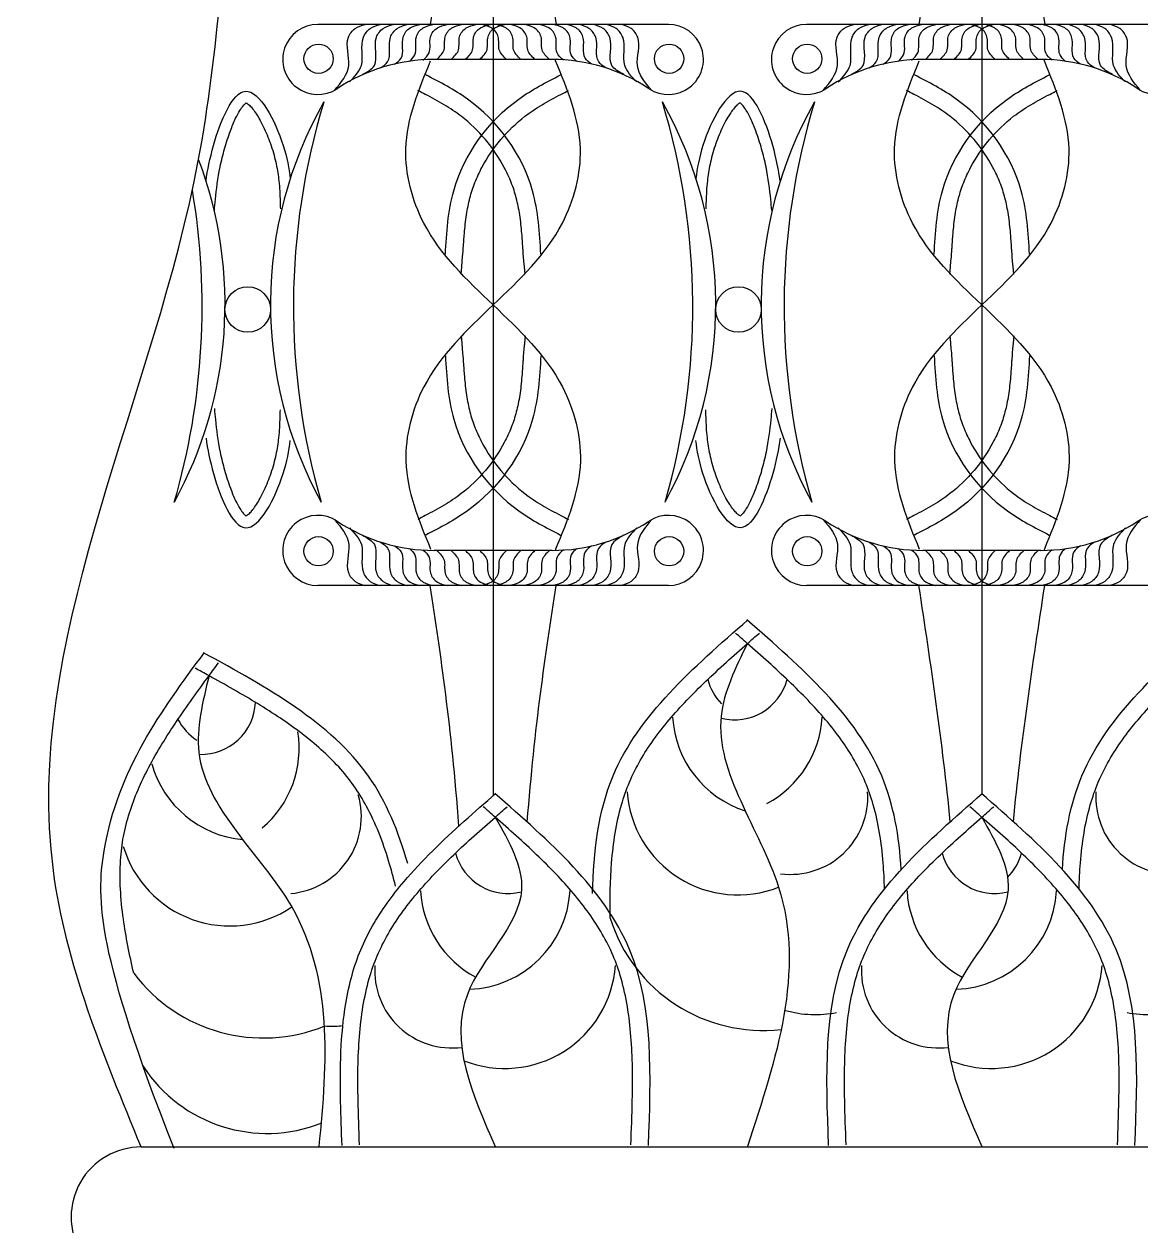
# Model space of a CAD drawing. Extents: x 15151 to 53333, y -36484 to -6005.
# Drawn here: x 43843.1 to 44030.5, y -14028 to -13826.5 of the extents above; entities that cross this region are included whole.
import ezdxf

# ---------------------------------------------------------------- set-up
doc = ezdxf.new("R2010")
doc.units = 0
doc.header["$MEASUREMENT"] = 0
for name, color, linetype in [('3', 3, 'CONTINUOUS'), ('4', 4, 'CONTINUOUS'), ('7', 7, 'CONTINUOUS')]:
    doc.layers.add(name, color=color, linetype=linetype)

# ---------------------------------------------------------------- blocks, each defined once
blk = doc.blocks.new('A$C79132812')
at = {"layer": '3'}
for p, q in [((310.59, 1517.17), (310.59, 1017.17)), ((450, 1517.17), (450, 1017.7)), ((360.59, 1237.11), (260.59, 1237.11)), ((500, 1237.11), (400, 1237.11)), ((327.42, 1227.11), (293.76, 1227.11)), ((466.83, 1227.11), (433.17, 1227.11)), ((327.42, 1087.11), (293.76, 1087.11)), ((466.83, 1087.11), (433.17, 1087.11)), ((360.59, 1077.11), (260.59, 1077.11)), ((500, 1077.11), (400, 1077.11))]:
    blk.add_line(p, q, dxfattribs=at)
for centre, radius in [((260.8, 1227.33), 4.18), ((360.8, 1227.33), 4.18), ((400.21, 1227.33), 4.18), ((240.6, 1155.81), 6.5), ((380.58, 1155.81), 6.5), ((260.8, 1086.89), 4.18), ((360.8, 1086.89), 4.18), ((400.21, 1086.89), 4.18)]:
    blk.add_circle(centre, radius, dxfattribs=at)
for centre, radius, start, end in [((260.59, 1227.11), 10, 90, 303.5573), ((360.59, 1227.11), 10, 236.4427, 90), ((400, 1227.11), 10, 90, 303.5573), ((500, 1227.11), 10, 236.4427, 90), ((293.76, 1177.11), 50, 90, 123.5573), ((327.42, 1177.11), 50, 56.4427, 90), ((433.17, 1177.11), 50, 90, 123.5573), ((466.83, 1177.11), 50, 56.4427, 90), ((364.12, 1157.26), 117.04, 150.4482, 208.7874), ((453.74, 1156.66), 200.12, 163.0562, 196.1793), ((167.44, 1156.66), 200.12, 343.8207, 16.9438), ((257.06, 1157.26), 117.04, 331.2126, 29.5518), ((504.1, 1157.26), 117.04, 150.4482, 208.7874), ((593.72, 1156.66), 200.12, 163.0562, 196.1793), ((117.08, 1157.26), 117.04, 331.2126, 20.7006), ((27.46, 1156.66), 200.12, 343.8207, 9.5583), ((260.59, 1087.11), 10, 56.4427, 270), ((360.59, 1087.11), 10, 270, 123.5573), ((400, 1087.11), 10, 56.4427, 270), ((500, 1087.11), 10, 270, 123.5573), ((293.76, 1137.11), 50, 236.4427, 270), ((327.42, 1137.11), 50, 270, 303.5573), ((433.17, 1137.11), 50, 236.4427, 270), ((466.83, 1137.11), 50, 270, 303.5573), ((386.8, 1054.32), 15.52, 194.9603, 224.7966), ((379.46, 1054.32), 15.52, 255.9143, 345.0397), ((227.3, 1044.48), 15.52, 268.2861, 357.4115), ((234.48, 1046.05), 15.52, 207.3321, 237.1684), ((391.54, 1041.27), 29.8, 183.3302, 252.3525), ((374.72, 1041.27), 29.8, 297.9464, 356.6698), ((225.47, 1030.72), 29.8, 310.3182, 9.0417), ((241.9, 1034.33), 29.8, 195.702, 264.7244), ((380.38, 1020.53), 31.64, 184.0729, 291.5978), ((395.45, 1016.78), 22.04, 262.5612, 3.9252), ((504.55, 1016.78), 22.04, 176.0748, 277.4388), ((250.97, 1011.24), 22.04, 274.933, 16.297), ((235.45, 1011.68), 31.64, 196.4448, 303.9696), ((314.86, 1004.81), 15.52, 194.9603, 284.0857), ((453.67, 1004.81), 15.52, 194.9603, 284.0857), ((446.33, 1004.81), 15.52, 315.2034, 345.0397), ((319.6, 991.76), 29.8, 183.3302, 242.0536), ((302.78, 991.76), 29.8, 272.0616, 356.6698), ((458.41, 991.76), 29.8, 183.3302, 242.0536), ((441.59, 991.76), 29.8, 272.0616, 356.6698), ((387.57, 995.91), 45.67, 197.3587, 276.5512), ((245.03, 994.31), 46.23, 216.9452, 292.3084), ((298.86, 967.27), 22.04, 176.0748, 277.4388), ((313.93, 971.03), 31.64, 248.4022, 355.9271), ((437.68, 967.27), 22.04, 176.0748, 277.4388), ((452.75, 971.03), 31.64, 248.4022, 355.9271), ((402.51, 985.19), 30.44, 253.7636, 281.4679), ((497.49, 985.19), 30.44, 258.5321, 286.2364), ((264.63, 981.9), 30.44, 266.1354, 275.0537), ((246.1, 963.06), 42.19, 212.9788, 291.7118)]:
    blk.add_arc(centre, radius, start, end, dxfattribs=at)
for points, knots in [([(296.56, 1427.17), (299.33, 1401.81), (308.58, 1342.18), (299.43, 1281.87), (292.64, 1237.11)], [20.668355, 20.668355, 20.668355, 20.668355, 67.339255, 201.630009, 201.630009, 201.630009, 201.630009]), ([(324.61, 1427.17), (321.85, 1401.81), (312.6, 1342.18), (321.75, 1281.87), (328.54, 1237.11)], [20.668355, 20.668355, 20.668355, 20.668355, 67.339255, 201.630009, 201.630009, 201.630009, 201.630009]), ([(435.97, 1427.17), (438.74, 1401.81), (447.99, 1342.18), (438.84, 1281.87), (432.05, 1237.11)], [20.668355, 20.668355, 20.668355, 20.668355, 67.339255, 201.630009, 201.630009, 201.630009, 201.630009]), ([(464.03, 1427.17), (461.26, 1401.81), (452.01, 1342.18), (461.16, 1281.87), (467.95, 1237.11)], [20.668355, 20.668355, 20.668355, 20.668355, 67.339255, 201.630009, 201.630009, 201.630009, 201.630009]), ([(228.69, 1192.47), (229.14, 1195.57), (230.97, 1204.97), (239.66, 1226.5), (250.59, 1205.61), (252.4, 1196.07), (252.73, 1193.14)], [13.294967, 13.294967, 13.294967, 13.294967, 27.978625, 55.162998, 83.704813, 97.383112, 97.383112, 97.383112, 97.383112]), ([(319.69, 1165.92), (319.17, 1172.02), (319.13, 1172.72), (319, 1174.77), (318.91, 1176.13), (318.64, 1179.29), (318.45, 1181.08), (317.93, 1184.46), (317.61, 1186.06), (317.01, 1188.36), (316.79, 1189.1), (316.31, 1190.57), (316.05, 1191.3), (315.19, 1193.48), (314.52, 1194.92), (312.28, 1199.13), (310.46, 1201.82), (306.32, 1206.74), (303.99, 1208.98), (300.74, 1211.5), (299.95, 1212.06), (298.33, 1213.15), (297.49, 1213.68), (294.91, 1215.21), (293.1, 1216.19), (290.53, 1217.53), (289.82, 1217.89), (289.11, 1218.26)], [0, 0, 0, 0, 2.076355, 2.076355, 6.229064, 6.229064, 11.958127, 11.958127, 17.385147, 17.385147, 19.99202, 19.99202, 22.598893, 22.598893, 27.812639, 27.812639, 38.240131, 38.240131, 48.667623, 48.667623, 51.897343, 51.897343, 55.127064, 55.127064, 61.586505, 61.586505, 63.996115, 63.996115, 63.996115, 63.996115]), ([(301.49, 1165.92), (302.01, 1172.02), (302.05, 1172.72), (302.18, 1174.77), (302.27, 1176.13), (302.54, 1179.29), (302.73, 1181.08), (303.25, 1184.46), (303.57, 1186.06), (304.17, 1188.36), (304.38, 1189.1), (304.87, 1190.57), (305.13, 1191.3), (305.99, 1193.48), (306.66, 1194.92), (308.9, 1199.13), (310.72, 1201.82), (314.86, 1206.74), (317.18, 1208.98), (320.44, 1211.5), (321.23, 1212.06), (322.85, 1213.15), (323.69, 1213.68), (326.27, 1215.21), (328.08, 1216.19), (330.65, 1217.53), (331.36, 1217.89), (332.07, 1218.26)], [0, 0, 0, 0, 2.076355, 2.076355, 6.229064, 6.229064, 11.958127, 11.958127, 17.385147, 17.385147, 19.99202, 19.99202, 22.598893, 22.598893, 27.812639, 27.812639, 38.240131, 38.240131, 48.667623, 48.667623, 51.897343, 51.897343, 55.127064, 55.127064, 61.586505, 61.586505, 63.996115, 63.996115, 63.996115, 63.996115]), ([(392.49, 1192.47), (392.04, 1195.57), (390.21, 1204.97), (381.51, 1226.5), (370.59, 1205.61), (368.78, 1196.07), (368.45, 1193.14)], [13.294967, 13.294967, 13.294967, 13.294967, 27.978625, 55.162998, 83.704813, 97.383112, 97.383112, 97.383112, 97.383112]), ([(459.1, 1165.92), (458.58, 1172.02), (458.54, 1172.72), (458.41, 1174.77), (458.32, 1176.13), (458.05, 1179.29), (457.86, 1181.08), (457.34, 1184.46), (457.02, 1186.06), (456.42, 1188.36), (456.2, 1189.1), (455.72, 1190.57), (455.46, 1191.3), (454.6, 1193.48), (453.93, 1194.92), (451.69, 1199.13), (449.87, 1201.82), (445.73, 1206.74), (443.4, 1208.98), (440.15, 1211.5), (439.36, 1212.06), (437.74, 1213.15), (436.9, 1213.68), (434.32, 1215.21), (432.51, 1216.19), (429.94, 1217.53), (429.23, 1217.89), (428.52, 1218.26)], [0, 0, 0, 0, 2.076355, 2.076355, 6.229064, 6.229064, 11.958127, 11.958127, 17.385147, 17.385147, 19.99202, 19.99202, 22.598893, 22.598893, 27.812639, 27.812639, 38.240131, 38.240131, 48.667623, 48.667623, 51.897343, 51.897343, 55.127064, 55.127064, 61.586505, 61.586505, 63.996115, 63.996115, 63.996115, 63.996115]), ([(440.9, 1165.92), (441.42, 1172.02), (441.46, 1172.72), (441.59, 1174.77), (441.68, 1176.13), (441.95, 1179.29), (442.14, 1181.08), (442.66, 1184.46), (442.98, 1186.06), (443.58, 1188.36), (443.8, 1189.1), (444.28, 1190.57), (444.54, 1191.3), (445.4, 1193.48), (446.07, 1194.92), (448.31, 1199.13), (450.13, 1201.82), (454.27, 1206.74), (456.6, 1208.98), (459.85, 1211.5), (460.64, 1212.06), (462.26, 1213.15), (463.1, 1213.68), (465.68, 1215.21), (467.49, 1216.19), (470.06, 1217.53), (470.77, 1217.89), (471.48, 1218.26)], [0, 0, 0, 0, 2.076355, 2.076355, 6.229064, 6.229064, 11.958127, 11.958127, 17.385147, 17.385147, 19.99202, 19.99202, 22.598893, 22.598893, 27.812639, 27.812639, 38.240131, 38.240131, 48.667623, 48.667623, 51.897343, 51.897343, 55.127064, 55.127064, 61.586505, 61.586505, 63.996115, 63.996115, 63.996115, 63.996115]), ([(231.08, 1184.06), (231.18, 1185.1), (231.27, 1186.13), (231.68, 1190.15), (232.05, 1193.16), (232.91, 1197.34), (233.11, 1198.23), (233.53, 1199.95), (233.75, 1200.77), (234.46, 1203.29), (235.03, 1205.07), (236.12, 1208.02), (236.63, 1209.24), (237.55, 1211.17), (237.96, 1211.93), (238.69, 1213.09), (239, 1213.53), (239.52, 1214.15), (239.74, 1214.37), (240.02, 1214.61), (240.11, 1214.67), (240.17, 1214.71)], [0, 0, 0, 0, 5.206387, 5.206387, 20.395666, 20.395666, 24.39787, 24.39787, 27.876878, 27.876878, 34.834892, 34.834892, 40.037855, 40.037855, 44.041286, 44.041286, 47.231806, 47.231806, 49.83463, 49.83463, 51.549226, 51.549226, 51.549226, 51.549226]), ([(240.17, 1214.71), (240.21, 1214.69), (240.27, 1214.66), (240.51, 1214.52), (240.76, 1214.33), (241.35, 1213.77), (241.69, 1213.41), (242.37, 1212.54), (242.73, 1212.04), (243.45, 1210.93), (243.81, 1210.32), (244.95, 1208.24), (245.7, 1206.61), (246.69, 1204.15), (246.99, 1203.31), (247.59, 1201.58), (247.86, 1200.68), (248.34, 1198.94), (248.54, 1198.1), (249.07, 1195.62), (249.31, 1194.04), (249.69, 1190.51), (249.78, 1188.57), (249.87, 1185.92), (249.89, 1185.24), (249.9, 1184.56)], [58.970778, 58.970778, 58.970778, 58.970778, 60.03148, 60.03148, 63.070763, 63.070763, 66.110045, 66.110045, 69.149328, 69.149328, 72.18861, 72.18861, 78.984213, 78.984213, 82.41534, 82.41534, 86.27132, 86.27132, 90.127299, 90.127299, 97.839258, 97.839258, 107.738965, 107.738965, 111.143739, 111.143739, 111.143739, 111.143739]), ([(381.01, 1214.71), (380.97, 1214.69), (380.91, 1214.66), (380.67, 1214.52), (380.42, 1214.33), (379.83, 1213.77), (379.49, 1213.41), (378.81, 1212.54), (378.45, 1212.04), (377.73, 1210.93), (377.37, 1210.32), (376.23, 1208.24), (375.48, 1206.61), (374.49, 1204.15), (374.19, 1203.31), (373.59, 1201.58), (373.32, 1200.68), (372.84, 1198.94), (372.64, 1198.1), (372.11, 1195.62), (371.87, 1194.04), (371.49, 1190.51), (371.4, 1188.57), (371.31, 1185.92), (371.29, 1185.24), (371.27, 1184.56)], [58.970778, 58.970778, 58.970778, 58.970778, 60.03148, 60.03148, 63.070763, 63.070763, 66.110045, 66.110045, 69.149328, 69.149328, 72.18861, 72.18861, 78.984213, 78.984213, 82.41534, 82.41534, 86.27132, 86.27132, 90.127299, 90.127299, 97.839258, 97.839258, 107.738965, 107.738965, 111.143739, 111.143739, 111.143739, 111.143739]), ([(390.1, 1184.06), (390, 1185.1), (389.91, 1186.13), (389.5, 1190.15), (389.13, 1193.16), (388.27, 1197.34), (388.07, 1198.23), (387.65, 1199.95), (387.43, 1200.77), (386.72, 1203.29), (386.15, 1205.07), (385.05, 1208.02), (384.55, 1209.24), (383.63, 1211.17), (383.21, 1211.93), (382.49, 1213.09), (382.18, 1213.53), (381.66, 1214.15), (381.44, 1214.37), (381.16, 1214.61), (381.07, 1214.67), (381.01, 1214.71)], [0, 0, 0, 0, 5.206387, 5.206387, 20.395666, 20.395666, 24.39787, 24.39787, 27.876878, 27.876878, 34.834892, 34.834892, 40.037855, 40.037855, 44.041286, 44.041286, 47.231806, 47.231806, 49.83463, 49.83463, 51.549226, 51.549226, 51.549226, 51.549226]), ([(319.69, 1148.29), (319.17, 1142.19), (319.13, 1141.5), (319, 1139.44), (318.91, 1138.09), (318.64, 1134.93), (318.45, 1133.14), (317.93, 1129.75), (317.61, 1128.15), (317.01, 1125.85), (316.79, 1125.12), (316.31, 1123.65), (316.05, 1122.91), (315.19, 1120.73), (314.52, 1119.29), (312.28, 1115.08), (310.46, 1112.4), (306.32, 1107.48), (303.99, 1105.24), (300.74, 1102.72), (299.95, 1102.15), (298.33, 1101.07), (297.49, 1100.54), (294.91, 1099), (293.1, 1098.03), (290.53, 1096.69), (289.82, 1096.32), (289.11, 1095.96)], [0, 0, 0, 0, 2.076355, 2.076355, 6.229064, 6.229064, 11.958127, 11.958127, 17.385147, 17.385147, 19.99202, 19.99202, 22.598893, 22.598893, 27.812639, 27.812639, 38.240131, 38.240131, 48.667623, 48.667623, 51.897343, 51.897343, 55.127064, 55.127064, 61.586505, 61.586505, 63.996115, 63.996115, 63.996115, 63.996115]), ([(301.49, 1148.29), (302.01, 1142.19), (302.05, 1141.5), (302.18, 1139.44), (302.27, 1138.09), (302.54, 1134.93), (302.73, 1133.14), (303.25, 1129.75), (303.57, 1128.15), (304.17, 1125.85), (304.38, 1125.12), (304.87, 1123.65), (305.13, 1122.91), (305.99, 1120.73), (306.66, 1119.29), (308.9, 1115.08), (310.72, 1112.4), (314.86, 1107.48), (317.18, 1105.24), (320.44, 1102.72), (321.23, 1102.15), (322.85, 1101.07), (323.69, 1100.54), (326.27, 1099), (328.08, 1098.03), (330.65, 1096.69), (331.36, 1096.32), (332.07, 1095.96)], [0, 0, 0, 0, 2.076355, 2.076355, 6.229064, 6.229064, 11.958127, 11.958127, 17.385147, 17.385147, 19.99202, 19.99202, 22.598893, 22.598893, 27.812639, 27.812639, 38.240131, 38.240131, 48.667623, 48.667623, 51.897343, 51.897343, 55.127064, 55.127064, 61.586505, 61.586505, 63.996115, 63.996115, 63.996115, 63.996115]), ([(459.1, 1148.29), (458.58, 1142.19), (458.54, 1141.5), (458.41, 1139.44), (458.32, 1138.09), (458.05, 1134.93), (457.86, 1133.14), (457.34, 1129.75), (457.02, 1128.15), (456.42, 1125.85), (456.2, 1125.12), (455.72, 1123.65), (455.46, 1122.91), (454.6, 1120.73), (453.93, 1119.29), (451.69, 1115.08), (449.87, 1112.4), (445.73, 1107.48), (443.4, 1105.24), (440.15, 1102.72), (439.36, 1102.15), (437.74, 1101.07), (436.9, 1100.54), (434.32, 1099), (432.51, 1098.03), (429.94, 1096.69), (429.23, 1096.32), (428.52, 1095.96)], [0, 0, 0, 0, 2.076355, 2.076355, 6.229064, 6.229064, 11.958127, 11.958127, 17.385147, 17.385147, 19.99202, 19.99202, 22.598893, 22.598893, 27.812639, 27.812639, 38.240131, 38.240131, 48.667623, 48.667623, 51.897343, 51.897343, 55.127064, 55.127064, 61.586505, 61.586505, 63.996115, 63.996115, 63.996115, 63.996115]), ([(440.9, 1148.29), (441.42, 1142.19), (441.46, 1141.5), (441.59, 1139.44), (441.68, 1138.09), (441.95, 1134.93), (442.14, 1133.14), (442.66, 1129.75), (442.98, 1128.15), (443.58, 1125.85), (443.8, 1125.12), (444.28, 1123.65), (444.54, 1122.91), (445.4, 1120.73), (446.07, 1119.29), (448.31, 1115.08), (450.13, 1112.4), (454.27, 1107.48), (456.6, 1105.24), (459.85, 1102.72), (460.64, 1102.15), (462.26, 1101.07), (463.1, 1100.54), (465.68, 1099), (467.49, 1098.03), (470.06, 1096.69), (470.77, 1096.32), (471.48, 1095.96)], [0, 0, 0, 0, 2.076355, 2.076355, 6.229064, 6.229064, 11.958127, 11.958127, 17.385147, 17.385147, 19.99202, 19.99202, 22.598893, 22.598893, 27.812639, 27.812639, 38.240131, 38.240131, 48.667623, 48.667623, 51.897343, 51.897343, 55.127064, 55.127064, 61.586505, 61.586505, 63.996115, 63.996115, 63.996115, 63.996115]), ([(231.08, 1127.55), (231.18, 1126.51), (231.27, 1125.48), (231.68, 1121.46), (232.05, 1118.45), (232.91, 1114.27), (233.11, 1113.38), (233.53, 1111.66), (233.75, 1110.84), (234.46, 1108.32), (235.03, 1106.54), (236.12, 1103.59), (236.63, 1102.37), (237.55, 1100.44), (237.96, 1099.68), (238.69, 1098.52), (239, 1098.08), (239.52, 1097.46), (239.74, 1097.24), (240.02, 1097), (240.11, 1096.94), (240.17, 1096.9)], [0, 0, 0, 0, 5.206387, 5.206387, 20.395666, 20.395666, 24.39787, 24.39787, 27.876878, 27.876878, 34.834892, 34.834892, 40.037855, 40.037855, 44.041286, 44.041286, 47.231806, 47.231806, 49.83463, 49.83463, 51.549226, 51.549226, 51.549226, 51.549226]), ([(240.17, 1097.01), (240.21, 1097.03), (240.27, 1097.06), (240.51, 1097.2), (240.76, 1097.39), (241.35, 1097.95), (241.69, 1098.31), (242.37, 1099.18), (242.73, 1099.68), (243.45, 1100.79), (243.81, 1101.4), (244.95, 1103.48), (245.7, 1105.1), (246.69, 1107.57), (246.99, 1108.41), (247.59, 1110.14), (247.86, 1111.04), (248.34, 1112.77), (248.54, 1113.62), (249.07, 1116.1), (249.31, 1117.68), (249.69, 1121.21), (249.78, 1123.15), (249.87, 1125.79), (249.89, 1126.47), (249.9, 1127.16)], [58.970778, 58.970778, 58.970778, 58.970778, 60.03148, 60.03148, 63.070763, 63.070763, 66.110045, 66.110045, 69.149328, 69.149328, 72.18861, 72.18861, 78.984213, 78.984213, 82.41534, 82.41534, 86.27132, 86.27132, 90.127299, 90.127299, 97.839258, 97.839258, 107.738965, 107.738965, 111.143739, 111.143739, 111.143739, 111.143739]), ([(381.01, 1097.01), (380.97, 1097.03), (380.91, 1097.06), (380.67, 1097.2), (380.42, 1097.39), (379.83, 1097.95), (379.49, 1098.31), (378.81, 1099.18), (378.45, 1099.68), (377.73, 1100.79), (377.37, 1101.4), (376.23, 1103.48), (375.48, 1105.1), (374.49, 1107.57), (374.19, 1108.41), (373.59, 1110.14), (373.32, 1111.04), (372.84, 1112.77), (372.64, 1113.62), (372.11, 1116.1), (371.87, 1117.68), (371.49, 1121.21), (371.4, 1123.15), (371.31, 1125.79), (371.29, 1126.47), (371.27, 1127.16)], [58.970778, 58.970778, 58.970778, 58.970778, 60.03148, 60.03148, 63.070763, 63.070763, 66.110045, 66.110045, 69.149328, 69.149328, 72.18861, 72.18861, 78.984213, 78.984213, 82.41534, 82.41534, 86.27132, 86.27132, 90.127299, 90.127299, 97.839258, 97.839258, 107.738965, 107.738965, 111.143739, 111.143739, 111.143739, 111.143739]), ([(390.1, 1127.55), (390, 1126.51), (389.91, 1125.48), (389.5, 1121.46), (389.13, 1118.45), (388.27, 1114.27), (388.07, 1113.38), (387.65, 1111.66), (387.43, 1110.84), (386.72, 1108.32), (386.15, 1106.54), (385.05, 1103.59), (384.55, 1102.37), (383.63, 1100.44), (383.21, 1099.68), (382.49, 1098.52), (382.18, 1098.08), (381.66, 1097.46), (381.44, 1097.24), (381.16, 1097), (381.07, 1096.94), (381.01, 1096.9)], [0, 0, 0, 0, 5.206387, 5.206387, 20.395666, 20.395666, 24.39787, 24.39787, 27.876878, 27.876878, 34.834892, 34.834892, 40.037855, 40.037855, 44.041286, 44.041286, 47.231806, 47.231806, 49.83463, 49.83463, 51.549226, 51.549226, 51.549226, 51.549226]), ([(228.69, 1119.14), (229.14, 1116.04), (230.97, 1106.64), (239.66, 1085.11), (250.59, 1106), (252.4, 1115.54), (252.73, 1118.47)], [13.294967, 13.294967, 13.294967, 13.294967, 27.978625, 55.162998, 83.704813, 97.383112, 97.383112, 97.383112, 97.383112]), ([(392.49, 1119.14), (392.04, 1116.04), (390.21, 1106.64), (381.51, 1085.11), (370.59, 1106), (368.78, 1115.54), (368.45, 1118.47)], [13.294967, 13.294967, 13.294967, 13.294967, 27.978625, 55.162998, 83.704813, 97.383112, 97.383112, 97.383112, 97.383112]), ([(338.99, 989.27), (339.21, 1001.2), (342.81, 1031.99), (367.65, 1053.69), (383.26, 1067.31)], [21.387304, 21.387304, 21.387304, 21.387304, 56.183839, 114.961029, 114.961029, 114.961029, 114.961029]), ([(427.01, 996.1), (426.43, 1005.56), (421.68, 1033.54), (398.61, 1053.69), (383, 1067.31)], [28.076853, 28.076853, 28.076853, 28.076853, 56.183839, 114.961029, 114.961029, 114.961029, 114.961029]), ([(472.99, 996.1), (473.57, 1005.56), (478.32, 1033.54), (501.39, 1053.69), (517, 1067.31)], [28.076853, 28.076853, 28.076853, 28.076853, 56.183839, 114.961029, 114.961029, 114.961029, 114.961029]), ([(343.97, 982.28), (343.91, 987.67), (344, 992.94), (344.86, 1003.83), (345.73, 1009.38), (347.85, 1016.79), (348.61, 1018.96), (350.39, 1023.16), (351.42, 1025.22), (354.86, 1031.22), (357.65, 1035.06), (363.99, 1042.56), (367.53, 1046.22), (375.09, 1053.45), (379.1, 1057.02), (384.3, 1061.58), (385.42, 1062.56), (386.55, 1063.55)], [14.576233, 14.576233, 14.576233, 14.576233, 30.372236, 30.372236, 48.515477, 48.515477, 56.375499, 56.375499, 64.235522, 64.235522, 79.730544, 79.730544, 95.225565, 95.225565, 110.720587, 110.720587, 114.961029, 114.961029, 114.961029, 114.961029]), ([(422.24, 990.55), (422.18, 993.08), (422.06, 995.57), (421.4, 1003.83), (420.53, 1009.38), (418.41, 1016.79), (417.65, 1018.96), (415.87, 1023.16), (414.84, 1025.22), (411.4, 1031.22), (408.61, 1035.06), (402.27, 1042.56), (398.73, 1046.22), (391.17, 1053.45), (387.17, 1057.02), (381.96, 1061.58), (380.84, 1062.56), (379.72, 1063.55)], [22.75962, 22.75962, 22.75962, 22.75962, 30.372236, 30.372236, 48.515477, 48.515477, 56.375499, 56.375499, 64.235522, 64.235522, 79.730544, 79.730544, 95.225565, 95.225565, 110.720587, 110.720587, 114.961029, 114.961029, 114.961029, 114.961029]), ([(477.76, 990.55), (477.82, 993.08), (477.94, 995.57), (478.6, 1003.83), (479.47, 1009.38), (481.59, 1016.79), (482.35, 1018.96), (484.13, 1023.16), (485.16, 1025.22), (488.6, 1031.22), (491.39, 1035.06), (497.73, 1042.56), (501.27, 1046.22), (508.83, 1053.45), (512.83, 1057.02), (518.04, 1061.58), (519.16, 1062.56), (520.28, 1063.55)], [22.75962, 22.75962, 22.75962, 22.75962, 30.372236, 30.372236, 48.515477, 48.515477, 56.375499, 56.375499, 64.235522, 64.235522, 79.730544, 79.730544, 95.225565, 95.225565, 110.720587, 110.720587, 114.961029, 114.961029, 114.961029, 114.961029]), ([(219.59, 916.55), (197.87, 971.56), (196.29, 1014.82), (215.9, 1041.34), (228.23, 1057.99)], [21.387304, 21.387304, 21.387304, 21.387304, 56.183839, 114.961029, 114.961029, 114.961029, 114.961029]), ([(286.22, 997.8), (283.63, 1006.92), (272.99, 1033.24), (246.14, 1047.97), (227.98, 1057.94)], [28.076853, 28.076853, 28.076853, 28.076853, 56.183839, 114.961029, 114.961029, 114.961029, 114.961029]), ([(208.08, 966.52), (206.86, 971.77), (205.82, 976.94), (204.32, 987.76), (203.98, 993.36), (204.47, 1001.06), (204.74, 1003.34), (205.58, 1007.82), (206.15, 1010.05), (208.23, 1016.65), (210.13, 1021), (214.71, 1029.69), (217.39, 1034.02), (223.22, 1042.7), (226.37, 1047.05), (230.47, 1052.62), (231.36, 1053.82), (232.25, 1055.02)], [14.576233, 14.576233, 14.576233, 14.576233, 30.372236, 30.372236, 48.515477, 48.515477, 56.375499, 56.375499, 64.235522, 64.235522, 79.730544, 79.730544, 95.225565, 95.225565, 110.720587, 110.720587, 114.961029, 114.961029, 114.961029, 114.961029]), ([(282.76, 991.37), (282.15, 993.82), (281.5, 996.23), (279.09, 1004.16), (277.05, 1009.39), (273.39, 1016.18), (272.18, 1018.13), (269.55, 1021.85), (268.1, 1023.64), (263.45, 1028.76), (259.9, 1031.92), (252.1, 1037.89), (247.86, 1040.71), (238.93, 1046.15), (234.25, 1048.78), (228.19, 1052.12), (226.89, 1052.83), (225.58, 1053.55)], [22.75962, 22.75962, 22.75962, 22.75962, 30.372236, 30.372236, 48.515477, 48.515477, 56.375499, 56.375499, 64.235522, 64.235522, 79.730544, 79.730544, 95.225565, 95.225565, 110.720587, 110.720587, 114.961029, 114.961029, 114.961029, 114.961029]), ([(229.55, 1051.37), (227.72, 1043.91), (221.61, 1019), (265.85, 983.13), (263.31, 941.37), (260.88, 917.17)], [0, 0, 0, 0, 21.998614, 73.451156, 142.360511, 142.360511, 142.360511, 142.360511]), ([(267.49, 917.41), (267.33, 921.58), (267.17, 925.75), (266.88, 939.54), (267.07, 949.02), (269.03, 960.7), (269.61, 963.4), (271.04, 968.5), (271.86, 970.89), (273.81, 975.56), (274.93, 977.83), (277.45, 982.25), (278.85, 984.4), (281.86, 988.61), (283.48, 990.66), (290.28, 998.69), (296.18, 1004.35), (305.3, 1012.55), (308.31, 1015.18), (311.31, 1017.81)], [0, 0, 0, 0, 11.866704, 11.866704, 39.546042, 39.546042, 48.103511, 48.103511, 56.060472, 56.060472, 64.017434, 64.017434, 71.974396, 71.974396, 79.931358, 79.931358, 103.630064, 103.630064, 114.961029, 114.961029, 114.961029, 114.961029]), ([(272.48, 917.6), (272.32, 921.9), (272.15, 926.16), (271.95, 936.6), (272, 942.68), (272.91, 954.32), (273.78, 959.87), (275.91, 967.29), (276.67, 969.46), (278.44, 973.65), (279.47, 975.71), (282.92, 981.71), (285.71, 985.55), (292.05, 993.06), (295.59, 996.72), (303.15, 1003.95), (307.15, 1007.51), (312.35, 1012.08), (313.48, 1013.06), (314.6, 1014.04)], [0, 0, 0, 0, 12.228995, 12.228995, 30.372236, 30.372236, 48.515477, 48.515477, 56.375499, 56.375499, 64.235522, 64.235522, 79.730544, 79.730544, 95.225565, 95.225565, 110.720587, 110.720587, 114.961029, 114.961029, 114.961029, 114.961029]), ([(349.89, 917.6), (350.06, 921.9), (350.22, 926.16), (350.43, 936.6), (350.38, 942.68), (349.46, 954.32), (348.59, 959.87), (346.46, 967.29), (345.71, 969.46), (343.93, 973.65), (342.9, 975.71), (339.45, 981.71), (336.67, 985.55), (330.33, 993.06), (326.78, 996.72), (319.23, 1003.95), (315.22, 1007.51), (310.02, 1012.08), (308.9, 1013.06), (307.77, 1014.04)], [0, 0, 0, 0, 12.228995, 12.228995, 30.372236, 30.372236, 48.515477, 48.515477, 56.375499, 56.375499, 64.235522, 64.235522, 79.730544, 79.730544, 95.225565, 95.225565, 110.720587, 110.720587, 114.961029, 114.961029, 114.961029, 114.961029]), ([(411.29, 917.6), (411.13, 921.9), (410.97, 926.16), (410.76, 936.6), (410.81, 942.68), (411.73, 954.32), (412.6, 959.87), (414.72, 967.29), (415.48, 969.46), (417.26, 973.65), (418.29, 975.71), (421.73, 981.71), (424.52, 985.55), (430.86, 993.06), (434.4, 996.72), (441.96, 1003.95), (445.96, 1007.51), (451.17, 1012.08), (452.29, 1013.06), (453.41, 1014.04)], [0, 0, 0, 0, 12.228995, 12.228995, 30.372236, 30.372236, 48.515477, 48.515477, 56.375499, 56.375499, 64.235522, 64.235522, 79.730544, 79.730544, 95.225565, 95.225565, 110.720587, 110.720587, 114.961029, 114.961029, 114.961029, 114.961029]), ([(488.71, 917.6), (488.87, 921.9), (489.03, 926.16), (489.24, 936.6), (489.19, 942.68), (488.27, 954.32), (487.4, 959.87), (485.28, 967.29), (484.52, 969.46), (482.74, 973.65), (481.71, 975.71), (478.27, 981.71), (475.48, 985.55), (469.14, 993.06), (465.6, 996.72), (458.04, 1003.95), (454.04, 1007.51), (448.83, 1012.08), (447.71, 1013.06), (446.59, 1014.04)], [0, 0, 0, 0, 12.228995, 12.228995, 30.372236, 30.372236, 48.515477, 48.515477, 56.375499, 56.375499, 64.235522, 64.235522, 79.730544, 79.730544, 95.225565, 95.225565, 110.720587, 110.720587, 114.961029, 114.961029, 114.961029, 114.961029])]:
    blk.add_open_spline(points, degree=3, knots=knots, dxfattribs=at)
for points in [[(265.32, 1218.27), (269.41, 1225.44), (269.32, 1233.43), (271.25, 1235.95), (274.06, 1237.13)], [(265.32, 1218.27), (269.41, 1225.44), (269.32, 1233.43), (271.25, 1235.95), (274.06, 1237.13)], [(269.6, 1220.7), (273.01, 1225.44), (273.6, 1233.43), (275.52, 1235.95), (278.34, 1237.13)], [(269.6, 1220.7), (273.01, 1225.44), (273.6, 1233.43), (275.52, 1235.95), (278.34, 1237.13)], [(273.3, 1222.78), (276.71, 1225.44), (277.3, 1233.43), (279.23, 1235.95), (282.04, 1237.13)], [(273.3, 1222.78), (276.71, 1225.44), (277.3, 1233.43), (279.23, 1235.95), (282.04, 1237.13)], [(278.42, 1224.72), (280.46, 1226.44), (281.31, 1233.43), (283.24, 1235.95), (286.05, 1237.13)], [(278.42, 1224.72), (280.46, 1226.44), (281.31, 1233.43), (283.24, 1235.95), (286.05, 1237.13)], [(282.48, 1225.78), (284.32, 1227.47), (284.97, 1233.61), (286.9, 1236.12), (289.66, 1237.06)], [(282.48, 1225.78), (284.32, 1227.47), (284.97, 1233.61), (286.9, 1236.12), (289.66, 1237.06)], [(286.74, 1226.57), (288.28, 1228.41), (288.71, 1233.61), (290.64, 1236.12), (293.4, 1237.06)], [(286.74, 1226.57), (288.28, 1228.41), (288.71, 1233.61), (290.64, 1236.12), (293.4, 1237.06)], [(290.54, 1226.92), (292.32, 1229), (292.75, 1233.61), (294.68, 1236.12), (297.44, 1237.06)], [(290.54, 1226.92), (292.32, 1229), (292.75, 1233.61), (294.68, 1236.12), (297.44, 1237.06)], [(294.55, 1227.13), (296.62, 1229.9), (296.91, 1233.61), (298.83, 1236.12), (301.6, 1237.06)], [(294.55, 1227.13), (296.62, 1229.9), (296.91, 1233.61), (298.83, 1236.12), (301.6, 1237.06)], [(298.66, 1227.13), (300.72, 1229.9), (301.01, 1233.61), (302.93, 1236.12), (305.7, 1237.06)], [(298.66, 1227.13), (300.72, 1229.9), (301.01, 1233.61), (302.93, 1236.12), (305.7, 1237.06)], [(302.69, 1227.13), (304.75, 1229.9), (305.04, 1233.61), (306.97, 1236.12), (309.73, 1237.06)], [(302.69, 1227.13), (304.75, 1229.9), (305.04, 1233.61), (306.97, 1236.12), (309.73, 1237.06)], [(306.79, 1227.13), (308.85, 1229.9), (309.14, 1233.61), (311.07, 1236.12), (313.83, 1237.06)], [(306.79, 1227.13), (308.85, 1229.9), (309.14, 1233.61), (311.07, 1236.12), (313.83, 1237.06)], [(314.39, 1227.13), (312.33, 1229.9), (312.04, 1233.61), (310.11, 1236.12), (307.35, 1237.06)], [(314.39, 1227.13), (312.33, 1229.9), (312.04, 1233.61), (310.11, 1236.12), (307.35, 1237.06)], [(318.49, 1227.13), (316.43, 1229.9), (316.14, 1233.61), (314.21, 1236.12), (311.45, 1237.06)], [(318.49, 1227.13), (316.43, 1229.9), (316.14, 1233.61), (314.21, 1236.12), (311.45, 1237.06)], [(322.52, 1227.13), (320.46, 1229.9), (320.17, 1233.61), (318.25, 1236.12), (315.48, 1237.06)], [(322.52, 1227.13), (320.46, 1229.9), (320.17, 1233.61), (318.25, 1236.12), (315.48, 1237.06)], [(326.63, 1227.13), (324.56, 1229.9), (324.27, 1233.61), (322.35, 1236.12), (319.58, 1237.06)], [(326.63, 1227.13), (324.56, 1229.9), (324.27, 1233.61), (322.35, 1236.12), (319.58, 1237.06)], [(330.64, 1226.92), (328.86, 1229), (328.43, 1233.61), (326.5, 1236.12), (323.74, 1237.06)], [(330.64, 1226.92), (328.86, 1229), (328.43, 1233.61), (326.5, 1236.12), (323.74, 1237.06)], [(334.44, 1226.57), (332.9, 1228.41), (332.47, 1233.61), (330.54, 1236.12), (327.78, 1237.06)], [(334.44, 1226.57), (332.9, 1228.41), (332.47, 1233.61), (330.54, 1236.12), (327.78, 1237.06)], [(338.7, 1225.78), (336.86, 1227.47), (336.21, 1233.61), (334.28, 1236.12), (331.52, 1237.06)], [(338.7, 1225.78), (336.86, 1227.47), (336.21, 1233.61), (334.28, 1236.12), (331.52, 1237.06)], [(342.76, 1224.72), (340.72, 1226.44), (339.87, 1233.43), (337.94, 1235.95), (335.13, 1237.13)], [(342.76, 1224.72), (340.72, 1226.44), (339.87, 1233.43), (337.94, 1235.95), (335.13, 1237.13)], [(347.88, 1222.78), (344.47, 1225.44), (343.88, 1233.43), (341.95, 1235.95), (339.14, 1237.13)], [(347.88, 1222.78), (344.47, 1225.44), (343.88, 1233.43), (341.95, 1235.95), (339.14, 1237.13)], [(351.58, 1220.7), (348.17, 1225.44), (347.58, 1233.43), (345.66, 1235.95), (342.84, 1237.13)], [(351.58, 1220.7), (348.17, 1225.44), (347.58, 1233.43), (345.66, 1235.95), (342.84, 1237.13)], [(355.86, 1218.27), (351.76, 1225.44), (351.86, 1233.43), (349.93, 1235.95), (347.12, 1237.13)], [(355.86, 1218.27), (351.76, 1225.44), (351.86, 1233.43), (349.93, 1235.95), (347.12, 1237.13)], [(404.73, 1218.27), (408.82, 1225.44), (408.73, 1233.43), (410.66, 1235.95), (413.47, 1237.13)], [(404.73, 1218.27), (408.82, 1225.44), (408.73, 1233.43), (410.66, 1235.95), (413.47, 1237.13)], [(409.01, 1220.7), (412.42, 1225.44), (413.01, 1233.43), (414.93, 1235.95), (417.75, 1237.13)], [(409.01, 1220.7), (412.42, 1225.44), (413.01, 1233.43), (414.93, 1235.95), (417.75, 1237.13)], [(412.71, 1222.78), (416.12, 1225.44), (416.71, 1233.43), (418.64, 1235.95), (421.45, 1237.13)], [(412.71, 1222.78), (416.12, 1225.44), (416.71, 1233.43), (418.64, 1235.95), (421.45, 1237.13)], [(417.83, 1224.72), (419.87, 1226.44), (420.72, 1233.43), (422.65, 1235.95), (425.46, 1237.13)], [(417.83, 1224.72), (419.87, 1226.44), (420.72, 1233.43), (422.65, 1235.95), (425.46, 1237.13)], [(421.89, 1225.78), (423.73, 1227.47), (424.38, 1233.61), (426.31, 1236.12), (429.07, 1237.06)], [(421.89, 1225.78), (423.73, 1227.47), (424.38, 1233.61), (426.31, 1236.12), (429.07, 1237.06)], [(426.15, 1226.57), (427.69, 1228.41), (428.12, 1233.61), (430.05, 1236.12), (432.81, 1237.06)], [(426.15, 1226.57), (427.69, 1228.41), (428.12, 1233.61), (430.05, 1236.12), (432.81, 1237.06)], [(429.95, 1226.92), (431.73, 1229), (432.16, 1233.61), (434.09, 1236.12), (436.85, 1237.06)], [(429.95, 1226.92), (431.73, 1229), (432.16, 1233.61), (434.09, 1236.12), (436.85, 1237.06)], [(433.96, 1227.13), (436.03, 1229.9), (436.32, 1233.61), (438.24, 1236.12), (441.01, 1237.06)], [(433.96, 1227.13), (436.03, 1229.9), (436.32, 1233.61), (438.24, 1236.12), (441.01, 1237.06)], [(438.07, 1227.13), (440.13, 1229.9), (440.42, 1233.61), (442.34, 1236.12), (445.11, 1237.06)], [(438.07, 1227.13), (440.13, 1229.9), (440.42, 1233.61), (442.34, 1236.12), (445.11, 1237.06)], [(442.1, 1227.13), (444.16, 1229.9), (444.45, 1233.61), (446.38, 1236.12), (449.14, 1237.06)], [(442.1, 1227.13), (444.16, 1229.9), (444.45, 1233.61), (446.38, 1236.12), (449.14, 1237.06)], [(446.2, 1227.13), (448.26, 1229.9), (448.55, 1233.61), (450.48, 1236.12), (453.24, 1237.06)], [(446.2, 1227.13), (448.26, 1229.9), (448.55, 1233.61), (450.48, 1236.12), (453.24, 1237.06)], [(453.8, 1227.13), (451.74, 1229.9), (451.45, 1233.61), (449.52, 1236.12), (446.76, 1237.06)], [(453.8, 1227.13), (451.74, 1229.9), (451.45, 1233.61), (449.52, 1236.12), (446.76, 1237.06)], [(457.9, 1227.13), (455.84, 1229.9), (455.55, 1233.61), (453.62, 1236.12), (450.86, 1237.06)], [(457.9, 1227.13), (455.84, 1229.9), (455.55, 1233.61), (453.62, 1236.12), (450.86, 1237.06)], [(461.93, 1227.13), (459.87, 1229.9), (459.58, 1233.61), (457.66, 1236.12), (454.89, 1237.06)], [(461.93, 1227.13), (459.87, 1229.9), (459.58, 1233.61), (457.66, 1236.12), (454.89, 1237.06)], [(466.04, 1227.13), (463.97, 1229.9), (463.68, 1233.61), (461.76, 1236.12), (458.99, 1237.06)], [(466.04, 1227.13), (463.97, 1229.9), (463.68, 1233.61), (461.76, 1236.12), (458.99, 1237.06)], [(470.05, 1226.92), (468.27, 1229), (467.84, 1233.61), (465.91, 1236.12), (463.15, 1237.06)], [(470.05, 1226.92), (468.27, 1229), (467.84, 1233.61), (465.91, 1236.12), (463.15, 1237.06)], [(473.85, 1226.57), (472.31, 1228.41), (471.88, 1233.61), (469.95, 1236.12), (467.19, 1237.06)], [(473.85, 1226.57), (472.31, 1228.41), (471.88, 1233.61), (469.95, 1236.12), (467.19, 1237.06)], [(478.11, 1225.78), (476.27, 1227.47), (475.62, 1233.61), (473.69, 1236.12), (470.93, 1237.06)], [(478.11, 1225.78), (476.27, 1227.47), (475.62, 1233.61), (473.69, 1236.12), (470.93, 1237.06)], [(482.17, 1224.72), (480.13, 1226.44), (479.28, 1233.43), (477.35, 1235.95), (474.54, 1237.13)], [(482.17, 1224.72), (480.13, 1226.44), (479.28, 1233.43), (477.35, 1235.95), (474.54, 1237.13)], [(487.29, 1222.78), (483.88, 1225.44), (483.29, 1233.43), (481.36, 1235.95), (478.55, 1237.13)], [(487.29, 1222.78), (483.88, 1225.44), (483.29, 1233.43), (481.36, 1235.95), (478.55, 1237.13)], [(490.99, 1220.7), (487.58, 1225.44), (486.99, 1233.43), (485.07, 1235.95), (482.25, 1237.13)], [(490.99, 1220.7), (487.58, 1225.44), (486.99, 1233.43), (485.07, 1235.95), (482.25, 1237.13)], [(495.27, 1218.27), (491.18, 1225.44), (491.27, 1233.43), (489.34, 1235.95), (486.53, 1237.13)], [(495.27, 1218.27), (491.18, 1225.44), (491.27, 1233.43), (489.34, 1235.95), (486.53, 1237.13)], [(310.59, 1157.11), (290.82, 1180.48), (285.7, 1201.63), (292.75, 1226.7)], [(310.59, 1157.11), (330.36, 1180.48), (335.48, 1201.63), (328.43, 1226.7)], [(450, 1157.11), (430.23, 1180.48), (425.11, 1201.63), (432.16, 1226.7)], [(450, 1157.11), (469.77, 1180.48), (474.89, 1201.63), (467.84, 1226.7)], [(324.2, 1171.63), (321.83, 1189.68), (303.28, 1215.81), (291.39, 1222.7)], [(296.98, 1171.63), (299.35, 1189.68), (317.9, 1215.81), (329.79, 1222.7)], [(463.61, 1171.63), (461.24, 1189.68), (442.69, 1215.81), (430.8, 1222.7)], [(436.39, 1171.63), (438.76, 1189.68), (457.31, 1215.81), (469.2, 1222.7)], [(310.59, 1157.11), (290.82, 1133.74), (285.7, 1112.59), (292.75, 1087.51)], [(310.59, 1157.11), (330.36, 1133.74), (335.48, 1112.59), (328.43, 1087.51)], [(450, 1157.11), (430.23, 1133.74), (425.11, 1112.59), (432.16, 1087.51)], [(450, 1157.11), (469.77, 1133.74), (474.89, 1112.59), (467.84, 1087.51)], [(324.2, 1142.59), (321.83, 1124.53), (303.28, 1098.4), (291.39, 1091.51)], [(296.98, 1142.59), (299.35, 1124.53), (317.9, 1098.4), (329.79, 1091.51)], [(463.61, 1142.59), (461.24, 1124.53), (442.69, 1098.4), (430.8, 1091.51)], [(436.39, 1142.59), (438.76, 1124.53), (457.31, 1098.4), (469.2, 1091.51)], [(265.32, 1095.94), (269.41, 1088.77), (269.32, 1080.78), (271.25, 1078.27), (274.06, 1077.08)], [(265.32, 1095.94), (269.41, 1088.77), (269.32, 1080.78), (271.25, 1078.27), (274.06, 1077.08)], [(269.6, 1093.51), (273.01, 1088.77), (273.6, 1080.78), (275.52, 1078.27), (278.34, 1077.08)], [(269.6, 1093.51), (273.01, 1088.77), (273.6, 1080.78), (275.52, 1078.27), (278.34, 1077.08)], [(351.58, 1093.51), (348.17, 1088.77), (347.58, 1080.78), (345.66, 1078.27), (342.84, 1077.08)], [(351.58, 1093.51), (348.17, 1088.77), (347.58, 1080.78), (345.66, 1078.27), (342.84, 1077.08)], [(355.86, 1095.94), (351.76, 1088.77), (351.86, 1080.78), (349.93, 1078.27), (347.12, 1077.08)], [(355.86, 1095.94), (351.76, 1088.77), (351.86, 1080.78), (349.93, 1078.27), (347.12, 1077.08)], [(404.73, 1095.94), (408.82, 1088.77), (408.73, 1080.78), (410.66, 1078.27), (413.47, 1077.08)], [(404.73, 1095.94), (408.82, 1088.77), (408.73, 1080.78), (410.66, 1078.27), (413.47, 1077.08)], [(409.01, 1093.51), (412.42, 1088.77), (413.01, 1080.78), (414.93, 1078.27), (417.75, 1077.08)], [(409.01, 1093.51), (412.42, 1088.77), (413.01, 1080.78), (414.93, 1078.27), (417.75, 1077.08)], [(490.99, 1093.51), (487.58, 1088.77), (486.99, 1080.78), (485.07, 1078.27), (482.25, 1077.08)], [(490.99, 1093.51), (487.58, 1088.77), (486.99, 1080.78), (485.07, 1078.27), (482.25, 1077.08)], [(495.27, 1095.94), (491.18, 1088.77), (491.27, 1080.78), (489.34, 1078.27), (486.53, 1077.08)], [(495.27, 1095.94), (491.18, 1088.77), (491.27, 1080.78), (489.34, 1078.27), (486.53, 1077.08)], [(273.3, 1091.44), (276.71, 1088.77), (277.3, 1080.78), (279.23, 1078.27), (282.04, 1077.08)], [(273.3, 1091.44), (276.71, 1088.77), (277.3, 1080.78), (279.23, 1078.27), (282.04, 1077.08)], [(347.88, 1091.44), (344.47, 1088.77), (343.88, 1080.78), (341.95, 1078.27), (339.14, 1077.08)], [(347.88, 1091.44), (344.47, 1088.77), (343.88, 1080.78), (341.95, 1078.27), (339.14, 1077.08)], [(412.71, 1091.44), (416.12, 1088.77), (416.71, 1080.78), (418.64, 1078.27), (421.45, 1077.08)], [(412.71, 1091.44), (416.12, 1088.77), (416.71, 1080.78), (418.64, 1078.27), (421.45, 1077.08)], [(487.29, 1091.44), (483.88, 1088.77), (483.29, 1080.78), (481.36, 1078.27), (478.55, 1077.08)], [(487.29, 1091.44), (483.88, 1088.77), (483.29, 1080.78), (481.36, 1078.27), (478.55, 1077.08)], [(278.42, 1089.49), (280.46, 1087.78), (281.31, 1080.78), (283.24, 1078.27), (286.05, 1077.08)], [(278.42, 1089.49), (280.46, 1087.78), (281.31, 1080.78), (283.24, 1078.27), (286.05, 1077.08)], [(282.48, 1088.43), (284.32, 1086.74), (284.97, 1080.61), (286.9, 1078.09), (289.66, 1077.15)], [(282.48, 1088.43), (284.32, 1086.74), (284.97, 1080.61), (286.9, 1078.09), (289.66, 1077.15)], [(286.74, 1087.65), (288.28, 1085.81), (288.71, 1080.61), (290.64, 1078.09), (293.4, 1077.15)], [(286.74, 1087.65), (288.28, 1085.81), (288.71, 1080.61), (290.64, 1078.09), (293.4, 1077.15)], [(290.54, 1087.29), (292.32, 1085.22), (292.75, 1080.61), (294.68, 1078.09), (297.44, 1077.15)], [(290.54, 1087.29), (292.32, 1085.22), (292.75, 1080.61), (294.68, 1078.09), (297.44, 1077.15)], [(294.55, 1087.08), (296.62, 1084.31), (296.91, 1080.61), (298.83, 1078.09), (301.6, 1077.15)], [(294.55, 1087.08), (296.62, 1084.31), (296.91, 1080.61), (298.83, 1078.09), (301.6, 1077.15)], [(298.66, 1087.08), (300.72, 1084.31), (301.01, 1080.61), (302.93, 1078.09), (305.7, 1077.15)], [(298.66, 1087.08), (300.72, 1084.31), (301.01, 1080.61), (302.93, 1078.09), (305.7, 1077.15)], [(302.69, 1087.08), (304.75, 1084.31), (305.04, 1080.61), (306.97, 1078.09), (309.73, 1077.15)], [(302.69, 1087.08), (304.75, 1084.31), (305.04, 1080.61), (306.97, 1078.09), (309.73, 1077.15)], [(306.79, 1087.08), (308.85, 1084.31), (309.14, 1080.61), (311.07, 1078.09), (313.83, 1077.15)], [(306.79, 1087.08), (308.85, 1084.31), (309.14, 1080.61), (311.07, 1078.09), (313.83, 1077.15)], [(314.39, 1087.08), (312.33, 1084.31), (312.04, 1080.61), (310.11, 1078.09), (307.35, 1077.15)], [(314.39, 1087.08), (312.33, 1084.31), (312.04, 1080.61), (310.11, 1078.09), (307.35, 1077.15)], [(318.49, 1087.08), (316.43, 1084.31), (316.14, 1080.61), (314.21, 1078.09), (311.45, 1077.15)], [(318.49, 1087.08), (316.43, 1084.31), (316.14, 1080.61), (314.21, 1078.09), (311.45, 1077.15)], [(322.52, 1087.08), (320.46, 1084.31), (320.17, 1080.61), (318.25, 1078.09), (315.48, 1077.15)], [(322.52, 1087.08), (320.46, 1084.31), (320.17, 1080.61), (318.25, 1078.09), (315.48, 1077.15)], [(326.63, 1087.08), (324.56, 1084.31), (324.27, 1080.61), (322.35, 1078.09), (319.58, 1077.15)], [(326.63, 1087.08), (324.56, 1084.31), (324.27, 1080.61), (322.35, 1078.09), (319.58, 1077.15)], [(330.64, 1087.29), (328.86, 1085.22), (328.43, 1080.61), (326.5, 1078.09), (323.74, 1077.15)], [(330.64, 1087.29), (328.86, 1085.22), (328.43, 1080.61), (326.5, 1078.09), (323.74, 1077.15)], [(334.44, 1087.65), (332.9, 1085.81), (332.47, 1080.61), (330.54, 1078.09), (327.78, 1077.15)], [(334.44, 1087.65), (332.9, 1085.81), (332.47, 1080.61), (330.54, 1078.09), (327.78, 1077.15)], [(338.7, 1088.43), (336.86, 1086.74), (336.21, 1080.61), (334.28, 1078.09), (331.52, 1077.15)], [(338.7, 1088.43), (336.86, 1086.74), (336.21, 1080.61), (334.28, 1078.09), (331.52, 1077.15)], [(342.76, 1089.49), (340.72, 1087.78), (339.87, 1080.78), (337.94, 1078.27), (335.13, 1077.08)], [(342.76, 1089.49), (340.72, 1087.78), (339.87, 1080.78), (337.94, 1078.27), (335.13, 1077.08)], [(417.83, 1089.49), (419.87, 1087.78), (420.72, 1080.78), (422.65, 1078.27), (425.46, 1077.08)], [(417.83, 1089.49), (419.87, 1087.78), (420.72, 1080.78), (422.65, 1078.27), (425.46, 1077.08)], [(421.89, 1088.43), (423.73, 1086.74), (424.38, 1080.61), (426.31, 1078.09), (429.07, 1077.15)], [(421.89, 1088.43), (423.73, 1086.74), (424.38, 1080.61), (426.31, 1078.09), (429.07, 1077.15)], [(426.15, 1087.65), (427.69, 1085.81), (428.12, 1080.61), (430.05, 1078.09), (432.81, 1077.15)], [(426.15, 1087.65), (427.69, 1085.81), (428.12, 1080.61), (430.05, 1078.09), (432.81, 1077.15)], [(429.95, 1087.29), (431.73, 1085.22), (432.16, 1080.61), (434.09, 1078.09), (436.85, 1077.15)], [(429.95, 1087.29), (431.73, 1085.22), (432.16, 1080.61), (434.09, 1078.09), (436.85, 1077.15)], [(433.96, 1087.08), (436.03, 1084.31), (436.32, 1080.61), (438.24, 1078.09), (441.01, 1077.15)], [(433.96, 1087.08), (436.03, 1084.31), (436.32, 1080.61), (438.24, 1078.09), (441.01, 1077.15)], [(438.07, 1087.08), (440.13, 1084.31), (440.42, 1080.61), (442.34, 1078.09), (445.11, 1077.15)], [(438.07, 1087.08), (440.13, 1084.31), (440.42, 1080.61), (442.34, 1078.09), (445.11, 1077.15)], [(442.1, 1087.08), (444.16, 1084.31), (444.45, 1080.61), (446.38, 1078.09), (449.14, 1077.15)], [(442.1, 1087.08), (444.16, 1084.31), (444.45, 1080.61), (446.38, 1078.09), (449.14, 1077.15)], [(446.2, 1087.08), (448.26, 1084.31), (448.55, 1080.61), (450.48, 1078.09), (453.24, 1077.15)], [(446.2, 1087.08), (448.26, 1084.31), (448.55, 1080.61), (450.48, 1078.09), (453.24, 1077.15)], [(453.8, 1087.08), (451.74, 1084.31), (451.45, 1080.61), (449.52, 1078.09), (446.76, 1077.15)], [(453.8, 1087.08), (451.74, 1084.31), (451.45, 1080.61), (449.52, 1078.09), (446.76, 1077.15)], [(457.9, 1087.08), (455.84, 1084.31), (455.55, 1080.61), (453.62, 1078.09), (450.86, 1077.15)], [(457.9, 1087.08), (455.84, 1084.31), (455.55, 1080.61), (453.62, 1078.09), (450.86, 1077.15)], [(461.93, 1087.08), (459.87, 1084.31), (459.58, 1080.61), (457.66, 1078.09), (454.89, 1077.15)], [(461.93, 1087.08), (459.87, 1084.31), (459.58, 1080.61), (457.66, 1078.09), (454.89, 1077.15)], [(466.04, 1087.08), (463.97, 1084.31), (463.68, 1080.61), (461.76, 1078.09), (458.99, 1077.15)], [(466.04, 1087.08), (463.97, 1084.31), (463.68, 1080.61), (461.76, 1078.09), (458.99, 1077.15)], [(470.05, 1087.29), (468.27, 1085.22), (467.84, 1080.61), (465.91, 1078.09), (463.15, 1077.15)], [(470.05, 1087.29), (468.27, 1085.22), (467.84, 1080.61), (465.91, 1078.09), (463.15, 1077.15)], [(473.85, 1087.65), (472.31, 1085.81), (471.88, 1080.61), (469.95, 1078.09), (467.19, 1077.15)], [(473.85, 1087.65), (472.31, 1085.81), (471.88, 1080.61), (469.95, 1078.09), (467.19, 1077.15)], [(478.11, 1088.43), (476.27, 1086.74), (475.62, 1080.61), (473.69, 1078.09), (470.93, 1077.15)], [(478.11, 1088.43), (476.27, 1086.74), (475.62, 1080.61), (473.69, 1078.09), (470.93, 1077.15)], [(482.17, 1089.49), (480.13, 1087.78), (479.28, 1080.78), (477.35, 1078.27), (474.54, 1077.08)], [(482.17, 1089.49), (480.13, 1087.78), (479.28, 1080.78), (477.35, 1078.27), (474.54, 1077.08)], [(383.13, 1060.56), (375.63, 1039.88), (392.03, 991.11), (383.13, 917.17)], [(354.89, 917.41), (349.5, 973.34), (311.06, 1017.81)], [(406.3, 917.41), (411.69, 973.34), (450.13, 1017.81)], [(493.7, 917.41), (488.31, 973.34), (449.87, 1017.81)], [(311.19, 1011.05), (318.69, 990.37), (303.24, 960.53), (311.19, 917.17)], [(450, 1011.05), (457.5, 990.37), (442.05, 960.53), (450, 917.17)]]:
    blk.add_spline(points, degree=3, dxfattribs=at)
for points in [[(328.43, 1226.7), (328.41, 1226.84), (328.38, 1226.97), (328.35, 1227.11)], [(467.84, 1226.7), (467.82, 1226.84), (467.79, 1226.97), (467.77, 1227.11)], [(328.43, 1087.51), (328.41, 1087.38), (328.38, 1087.24), (328.35, 1087.11)], [(467.84, 1087.51), (467.82, 1087.38), (467.79, 1087.24), (467.77, 1087.11)], [(300.84, 1008.51), (298.71, 1037.13), (295.67, 1057.12), (292.64, 1077.11)], [(320.34, 1009.6), (322.47, 1037.13), (325.51, 1057.12), (328.54, 1077.11)], [(440.99, 1009.75), (438.87, 1032.17), (435.46, 1054.64), (432.05, 1077.11)], [(459.01, 1009.75), (461.13, 1032.17), (464.54, 1054.64), (467.95, 1077.11)], [(310.59, 1017.17), (310.83, 1017.38), (311.07, 1017.6), (311.31, 1017.81)]]:
    blk.add_open_spline(points, degree=3, dxfattribs=at)
at = {"layer": '4'}
blk.add_lwpolyline([(210.2, 917, 1.000019), (210.2, 877, -0.265301)], format="xyb", dxfattribs=at)
blk.add_spline([(210.2, 917), (185.14, 995.87), (225.31, 1192.31), (235.86, 1286.63), (239.56, 1358.84), (226.56, 1429.56), (210.83, 1451.18), (195.09, 1484.58), (210.2, 1517.17)], degree=3, dxfattribs=at)
at = {"layer": '7'}
blk.add_line((210.2, 917), (689.8, 917), dxfattribs=at)

msp = doc.modelspace()

# ---------------------------------------------------------------- block references
at = {"layer": '3', "xscale": 0.588, "yscale": 0.588, "zscale": 0.588}
msp.add_blockref('A$C79132812', (43739.18, -14553.96), dxfattribs=at)

doc.saveas('drawing.dxf')
